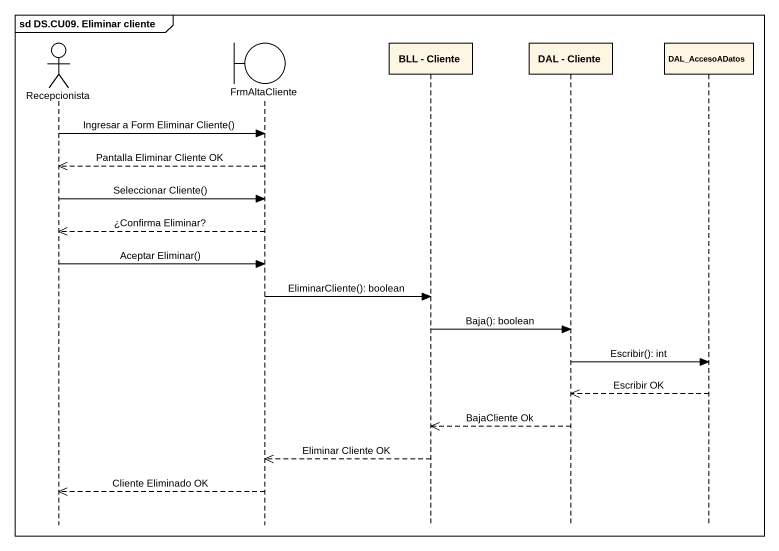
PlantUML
@startuml
mainframe sd DS.CU09. Eliminar cliente
hide footbox
actor Recepcionista
boundary FrmAltaCliente
participant "BLL - Cliente" as BLL_Cliente
participant "DAL - Cliente" as DAL_Cliente
participant DAL_AccesoADatos

Recepcionista -> FrmAltaCliente : Ingresar a Form Eliminar Cliente()
FrmAltaCliente -->> Recepcionista : Pantalla Eliminar Cliente OK
Recepcionista -> FrmAltaCliente : Seleccionar Cliente()
FrmAltaCliente -->> Recepcionista : ¿Confirma Eliminar?
Recepcionista -> FrmAltaCliente : Aceptar Eliminar()
FrmAltaCliente -> BLL_Cliente : EliminarCliente(): boolean
BLL_Cliente -> DAL_Cliente : Baja(): boolean
DAL_Cliente -> DAL_AccesoADatos : Escribir(): int
DAL_AccesoADatos -->> DAL_Cliente : Escribir OK
DAL_Cliente -->> BLL_Cliente : BajaCliente Ok
BLL_Cliente -->> FrmAltaCliente : Eliminar Cliente OK
FrmAltaCliente -->> Recepcionista : Cliente Eliminado OK
@enduml
